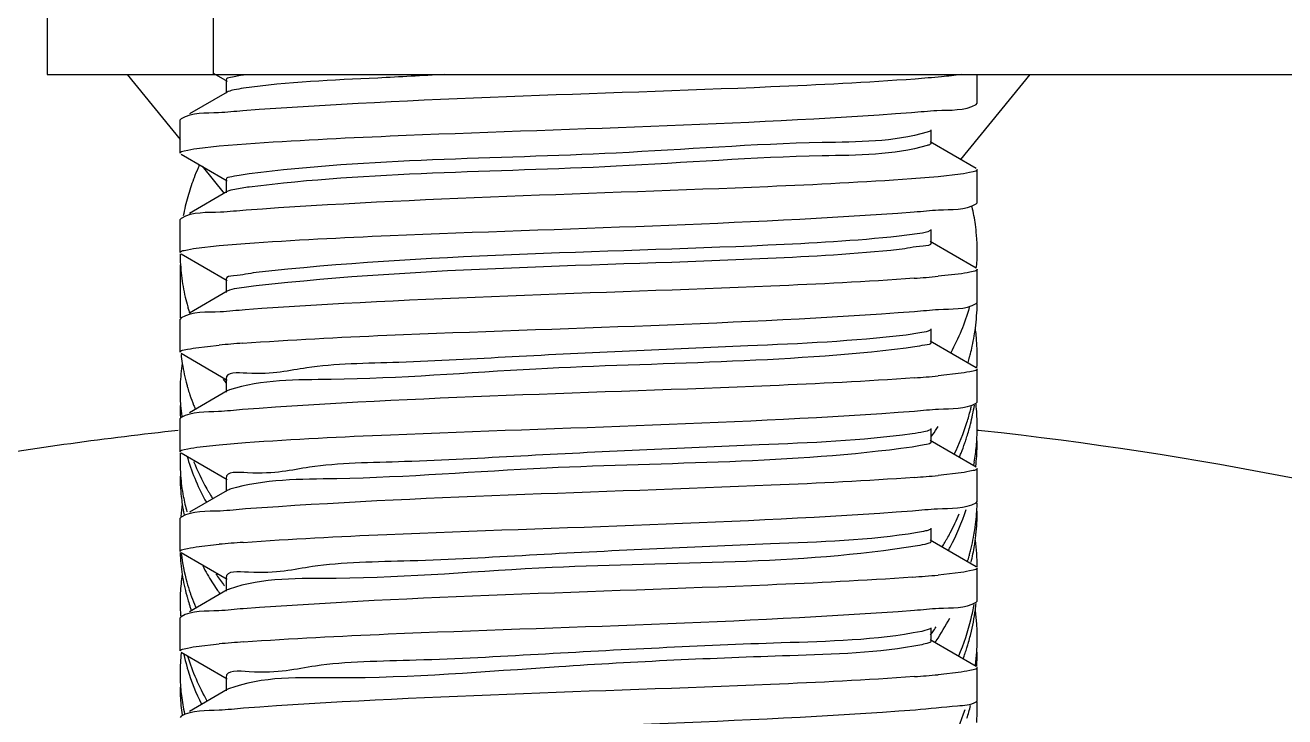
# Model space of a CAD drawing. Extents: x 69728788 to 150676229, y 20327566 to 43663798.
# Drawn here: x 75456115.1 to 75456201.4, y 20754549.8 to 20754597.2 of the extents above; entities that cross this region are included whole.
import ezdxf

# ---------------------------------------------------------------- set-up
doc = ezdxf.new("R2010")
doc.units = 0
doc.header["$LTSCALE"] = 1000
doc.header["$MEASUREMENT"] = 0
doc.layers.get('0').update_dxf_attribs({"linetype": 'CONTINUOUS'})
doc.layers.add('02___PRT_ALL_AXES', color=7, linetype='CONTINUOUS')

msp = doc.modelspace()

# ---------------------------------------------------------------- linework, layer by layer
at = {"color": 7, "linetype": 'Continuous'}
for p, q in [((75456116.563, 20755868.777), (75456116.563, 20754593.85)), ((75456127.946, 20755868.777), (75456127.946, 20754593.85)), ((75456116.563, 20754593.85), (75456321.462, 20754593.85)), ((75456122.039, 20754593.85), (75456125.669, 20754589.404)), ((75456127.987, 20754593.92), (75456128.897, 20754593.393)), ((75456179.18, 20754588.021), (75456183.939, 20754593.85)), ((75456180.309, 20754591.884), (75456180.309, 20754593.85)), ((75456128.824, 20754593.477), (75456128.824, 20754592.567)), ((75456128.897, 20754592.651), (75456126.308, 20754591.152)), ((75456128.976, 20754592.688), (75456128.897, 20754592.651)), ((75456180.244, 20754591.809), (75456180.309, 20754591.884)), ((75456125.734, 20754590.82), (75456125.669, 20754590.745)), ((75456125.669, 20754588.469), (75456125.669, 20754590.745)), ((75456177.081, 20754589.978), (75456176.876, 20754589.897)), ((75456177.154, 20754589.152), (75456177.154, 20754590.062)), ((75456126.813, 20754588.784), (75456128.343, 20754588.954)), ((75456128.343, 20754588.954), (75456130.195, 20754589.103)), ((75456180.244, 20754587.405), (75456177.081, 20754589.236)), ((75456125.734, 20754588.394), (75456128.897, 20754586.563)), ((75456127.175, 20754587.56), (75456128.692, 20754585.702)), ((75456177.634, 20754586.845), (75456175.811, 20754586.698)), ((75456179.173, 20754587.016), (75456177.634, 20754586.845)), ((75456180.309, 20754585.054), (75456180.309, 20754587.33)), ((75456128.824, 20754586.647), (75456128.824, 20754585.737)), ((75456128.897, 20754585.821), (75456126.308, 20754584.322)), ((75456180.244, 20754584.979), (75456180.309, 20754585.054)), ((75456125.734, 20754583.99), (75456125.669, 20754583.915)), ((75456125.669, 20754581.639), (75456125.669, 20754583.915)), ((75456177.154, 20754582.322), (75456177.154, 20754583.232)), ((75456125.734, 20754581.564), (75456128.897, 20754579.733)), ((75456126.78, 20754581.95), (75456128.34, 20754582.123)), ((75456128.34, 20754582.123), (75456130.142, 20754582.27)), ((75456180.244, 20754580.575), (75456177.081, 20754582.406)), ((75456125.669, 20754580.804), (75456125.669, 20754577.16)), ((75456179.232, 20754580.194), (75456177.627, 20754580.015)), ((75456180.309, 20754578.224), (75456180.309, 20754580.5)), ((75456128.897, 20754578.991), (75456126.308, 20754577.492)), ((75456128.824, 20754579.817), (75456128.824, 20754578.907)), ((75456180.244, 20754578.149), (75456180.309, 20754578.224)), ((75456125.734, 20754577.16), (75456125.669, 20754577.085)), ((75456125.669, 20754574.809), (75456125.669, 20754577.085)), ((75456177.154, 20754575.492), (75456177.154, 20754576.402)), ((75456180.244, 20754573.745), (75456177.081, 20754575.576)), ((75456125.734, 20754574.734), (75456128.897, 20754572.903)), ((75456126.759, 20754575.117), (75456128.358, 20754575.295)), ((75456179.787, 20754574.482), (75456179.801, 20754574.532)), ((75456128.824, 20754572.987), (75456128.824, 20754572.077)), ((75456179.212, 20754573.361), (75456177.62, 20754573.184)), ((75456180.309, 20754571.394), (75456180.309, 20754573.67)), ((75456128.897, 20754572.161), (75456126.308, 20754570.662)), ((75456129.05, 20754572.225), (75456128.897, 20754572.161)), ((75456180.244, 20754571.319), (75456180.309, 20754571.394)), ((75456125.734, 20754570.33), (75456125.669, 20754570.255)), ((75456125.669, 20754567.979), (75456125.669, 20754570.255)), ((75456177.154, 20754568.662), (75456177.154, 20754569.572)), ((75456128.347, 20754568.464), (75456130.159, 20754568.611)), ((75456180.244, 20754566.915), (75456177.081, 20754568.746)), ((75456125.734, 20754567.904), (75456128.897, 20754566.073)), ((75456126.814, 20754568.294), (75456128.347, 20754568.464)), ((75456128.824, 20754566.157), (75456128.824, 20754565.247)), ((75456179.211, 20754566.531), (75456177.62, 20754566.354)), ((75456180.309, 20754564.564), (75456180.309, 20754566.84)), ((75456128.897, 20754565.331), (75456126.308, 20754563.832)), ((75456129.049, 20754565.395), (75456128.898, 20754565.331)), ((75456180.244, 20754564.489), (75456180.309, 20754564.564)), ((75456125.734, 20754563.5), (75456125.669, 20754563.425)), ((75456125.669, 20754561.149), (75456125.669, 20754563.425)), ((75456177.154, 20754561.832), (75456177.154, 20754562.742)), ((75456180.244, 20754560.085), (75456177.081, 20754561.916)), ((75456125.734, 20754561.074), (75456128.897, 20754559.243)), ((75456126.772, 20754561.459), (75456128.356, 20754561.635)), ((75456179.767, 20754560.885), (75456179.754, 20754560.835)), ((75456180.309, 20754557.734), (75456180.309, 20754560.01)), ((75456128.824, 20754559.327), (75456128.824, 20754558.417)), ((75456179.177, 20754559.696), (75456177.628, 20754559.525)), ((75456128.897, 20754558.501), (75456126.308, 20754557.002)), ((75456128.992, 20754558.545), (75456128.898, 20754558.501)), ((75456126.333, 20754557.422), (75456126.349, 20754557.376)), ((75456180.244, 20754557.659), (75456180.309, 20754557.734)), ((75456125.734, 20754556.67), (75456125.669, 20754556.595)), ((75456125.669, 20754554.319), (75456125.669, 20754556.595)), ((75456177.081, 20754555.828), (75456176.514, 20754555.662)), ((75456177.154, 20754555.002), (75456177.154, 20754555.912)), ((75456126.763, 20754554.627), (75456128.351, 20754554.804)), ((75456180.244, 20754553.255), (75456177.081, 20754555.086)), ((75456125.734, 20754554.244), (75456128.897, 20754552.413)), ((75456179.468, 20754554.122), (75456179.484, 20754554.171)), ((75456180.309, 20754550.904), (75456180.309, 20754553.18)), ((75456128.824, 20754552.497), (75456128.824, 20754551.587)), ((75456179.217, 20754552.872), (75456177.621, 20754552.694)), ((75456128.897, 20754551.671), (75456126.308, 20754550.173)), ((75456128.991, 20754551.714), (75456128.898, 20754551.671)), ((75456180.244, 20754550.829), (75456180.309, 20754550.904)), ((75456125.734, 20754549.84), (75456125.669, 20754549.765))]:
    msp.add_line(p, q, dxfattribs=at)
for centre, radius, start, end in [((75456169.393, 20754670.619), 90.978, 274.16255, 275.1926), ((75456165.448, 20754578.395), 14.861, 352.47519, 359.03327), ((75456165.262, 20754578.418), 15.049, 350.52884, 352.48172), ((75456165.359, 20754574.509), 14.95, 5.58674, 7.5152), ((75456165.128, 20754578.441), 15.184, 347.7321, 350.52725), ((75456165.512, 20754574.523), 14.797, 0.00854, 5.59097), ((75456138.463, 20754575.993), 12.795, 185.96749, 188.8113), ((75456136.557, 20754485.009), 90.658, 94.17607, 95.18912), ((75456164.89, 20754578.496), 15.429, 345.11329, 345.78472), ((75456164.988, 20754578.471), 15.327, 345.78366, 347.73309), ((75456138.453, 20754572.093), 12.785, 171.1943, 174.4746), ((75456138.725, 20754576.038), 13.06, 188.82814, 195.33103), ((75456164.746, 20754578.534), 15.578, 343.45881, 344.92118), ((75456165.568, 20754574.526), 14.741, 356.97159, 359.99788), ((75456138.317, 20754572.107), 12.648, 174.47588, 177.80003), ((75456169.401, 20754663.708), 90.896, 274.16985, 275.1881), ((75456138.217, 20754572.111), 12.547, 177.80211, 181.74252), ((75456138.974, 20754576.103), 13.318, 195.31799, 196.41157), ((75456139.127, 20754576.148), 13.477, 196.41284, 198.11163), ((75456138.286, 20754572.113), 12.617, 181.74364, 184.338), ((75456139.25, 20754576.188), 13.606, 198.10966, 198.55098), ((75456139.465, 20754576.262), 13.834, 198.55845, 201.58299), ((75456165.489, 20754569.692), 14.82, 0.76158, 6.03394), ((75456138.25, 20754571.146), 12.581, 180.00326, 183.69965), ((75456138.403, 20754572.123), 12.734, 184.34018, 187.69364), ((75456139.726, 20754576.364), 14.114, 201.57686, 202.63834), ((75456164.736, 20754574.673), 15.588, 342.50522, 345.7777), ((75456164.959, 20754574.615), 15.358, 345.78464, 346.78636), ((75456165.072, 20754573.622), 15.241, 345.78982, 350.7611), ((75456161.742, 20754580.009), 18.938, 324.99043, 327.08789), ((75456163.96, 20754574.933), 16.407, 334.25472, 342.45417), ((75456164.736, 20754573.707), 15.588, 342.50596, 345.78952), ((75456165.581, 20754569.696), 14.728, 357.64386, 359.99878), ((75456165.611, 20754569.696), 14.698, 0.00011, 0.75392), ((75456161.465, 20754580.201), 19.274, 324.53275, 324.99516), ((75456164.359, 20754573.826), 15.983, 340.8783, 341.25413), ((75456164.464, 20754573.791), 15.872, 341.25311, 342.51152), ((75456165.455, 20754569.703), 14.854, 354.80193, 356.29212), ((75456165.514, 20754569.699), 14.795, 356.29224, 357.64442), ((75456165.598, 20754568.73), 14.711, 358.50364, 359.99958), ((75456138.235, 20754567.281), 12.566, 177.162, 179.99822), ((75456163.899, 20754573.999), 16.475, 337.2245, 338.23916), ((75456164.153, 20754573.899), 16.202, 338.2349, 340.87298), ((75456165.317, 20754569.717), 14.993, 350.62667, 354.79693), ((75456165.46, 20754568.736), 14.849, 353.27341, 358.49622), ((75456138.262, 20754567.282), 12.592, 180.00472, 184.33887), ((75456138.997, 20754571.28), 13.341, 195.78743, 196.40074), ((75456140.254, 20754572.727), 14.688, 201.59427, 209.70815), ((75456165.193, 20754569.736), 15.119, 349.80407, 350.63062), ((75456138.239, 20754566.316), 12.57, 180.00212, 183.06618), ((75456138.395, 20754567.292), 12.726, 184.33859, 187.39443), ((75456169.398, 20754656.907), 90.926, 274.16889, 275.18805), ((75456138.35, 20754566.322), 12.68, 183.0678, 186.38787), ((75456138.545, 20754567.312), 12.878, 187.39608, 190.68401), ((75456140.93, 20754573.095), 15.458, 209.65199, 210.41087), ((75456141.043, 20754573.161), 15.589, 210.41037, 210.80748), ((75456141.155, 20754573.228), 15.72, 210.80795, 211.54069), ((75456129.611, 20754563.696), 1.79, 106.85545, 108.28817), ((75456138.444, 20754562.435), 12.775, 171.17163, 174.97934), ((75456138.47, 20754566.335), 12.801, 186.38713, 188.78941), ((75456138.617, 20754566.359), 12.951, 188.79166, 192.01233), ((75456138.779, 20754567.358), 13.116, 190.69091, 195.43735), ((75456141.327, 20754573.334), 15.922, 211.54123, 212.51965), ((75456165.53, 20754564.869), 14.78, 356.29178, 358.51796), ((75456163.427, 20754570.341), 16.989, 332.23521, 337.09792), ((75456165.348, 20754564.883), 14.961, 350.63339, 356.28243), ((75456165.492, 20754563.903), 14.817, 353.7483, 359.98936), ((75456136.613, 20754470.698), 91.311, 94.15716, 95.18779), ((75456162.546, 20754570.812), 17.989, 329.18898, 330.4141), ((75456162.71, 20754570.719), 17.8, 330.41564, 330.76547), ((75456162.898, 20754570.614), 17.585, 330.76317, 332.25178), ((75456165.098, 20754564.924), 15.215, 347.21735, 350.00725), ((75456165.199, 20754564.906), 15.113, 350.00989, 350.64016), ((75456165.275, 20754563.927), 15.035, 350.9283, 352.30862), ((75456165.344, 20754563.918), 14.966, 352.3086, 353.75375), ((75456165.464, 20754560.032), 14.845, 0.23179, 7.34407), ((75456138.386, 20754561.495), 12.717, 181.90529, 188.7272), ((75456138.676, 20754562.504), 13.01, 186.67965, 195.39793), ((75456162.364, 20754570.921), 18.201, 328.67514, 329.19036), ((75456162.902, 20754569.647), 17.581, 331.30474, 331.72774), ((75456162.991, 20754569.599), 17.48, 331.72772, 332.17571), ((75456164.863, 20754564.98), 15.457, 344.63752, 345.78016), ((75456164.972, 20754564.952), 15.344, 345.78023, 347.21897), ((75456165.112, 20754563.955), 15.201, 346.48199, 350.92176), ((75456140.707, 20754567.173), 15.201, 207.47603, 209.94183), ((75456164.693, 20754565.027), 15.633, 343.02539, 344.44669), ((75456138.464, 20754557.603), 12.796, 171.10111, 174.08749), ((75456138.617, 20754561.529), 12.951, 188.72178, 191.99518), ((75456141.361, 20754567.556), 15.96, 209.96162, 214.41263), ((75456142.042, 20754568.981), 16.781, 213.94011, 216.98856), ((75456169.206, 20754652.327), 93.183, 274.10259, 275.18547), ((75456138.293, 20754557.62), 12.624, 174.08458, 179.99016), ((75456138.812, 20754561.571), 13.15, 191.99632, 195.22698), ((75456139.105, 20754562.618), 13.454, 195.3841, 198.67667), ((75456139.316, 20754562.688), 13.676, 198.6693, 199.10953), ((75456141.944, 20754567.947), 16.661, 214.39055, 215.63666), ((75456142.413, 20754569.256), 17.242, 216.97695, 217.41088), ((75456129.431, 20754557.396), 1.23, 109.14771, 110.90896), ((75456138.258, 20754557.623), 12.588, 180.0044, 184.19208), ((75456138.929, 20754561.602), 13.271, 195.22299, 195.62666), ((75456138.984, 20754561.617), 13.328, 195.627, 196.39518), ((75456139.134, 20754561.662), 13.485, 196.39749, 198.32644), ((75456139.535, 20754562.765), 13.908, 199.11706, 202.12511), ((75456139.795, 20754562.87), 14.189, 202.11882, 203.11784), ((75456165.095, 20754560.095), 15.219, 346.48338, 350.23906), ((75456165.356, 20754559.088), 14.954, 352.51856, 354.22232), ((75456139.339, 20754561.73), 13.701, 198.52775, 199.67865), ((75456162.393, 20754565.1), 18.163, 326.28766, 331.9863), ((75456164.375, 20754560.289), 15.963, 336.72096, 346.41275), ((75456165.126, 20754559.122), 15.187, 346.10938, 352.50371), ((75456165.393, 20754555.195), 14.916, 3.93561, 7.55365), ((75456161.653, 20754566.548), 19.046, 325.01197, 326.2496), ((75456165.531, 20754555.206), 14.778, 1.0879, 3.9333), ((75456136.64, 20754463.556), 91.624, 94.14441, 95.19053), ((75456161.432, 20754566.702), 19.316, 324.22992, 325.01303), ((75456161.781, 20754565.495), 18.892, 325.9088, 326.32086), ((75456164.614, 20754559.255), 15.716, 342.52168, 343.62403), ((75456164.703, 20754559.229), 15.622, 343.62475, 344.00541), ((75456164.824, 20754559.195), 15.496, 344.00364, 345.7125), ((75456164.934, 20754559.166), 15.384, 345.71428, 346.11998), ((75456165.589, 20754555.208), 14.72, 357.96895, 359.99921), ((75456165.605, 20754555.207), 14.704, 0.00022, 1.08616), ((75456138.306, 20754552.79), 12.636, 173.68891, 179.72726), ((75456138.804, 20754556.739), 13.142, 191.71842, 195.34808), ((75456164.267, 20754559.37), 16.081, 339.78387, 340.95342), ((75456164.458, 20754559.304), 15.879, 341.13966, 342.52117), ((75456165.406, 20754555.218), 14.903, 352.78214, 356.28959), ((75456165.552, 20754554.242), 14.757, 356.18086, 359.99643), ((75456165.521, 20754555.21), 14.788, 356.29252, 357.96915), ((75456138.975, 20754556.785), 13.319, 195.34385, 196.408), ((75456138.197, 20754552.793), 12.527, 179.7378, 179.99999), ((75456138.25, 20754552.793), 12.581, 180.00322, 183.67864), ((75456169.409, 20754643.117), 90.795, 274.17235, 275.18889), ((75456138.232, 20754551.827), 12.563, 180.00156, 182.67341), ((75456138.318, 20754552.797), 12.649, 183.67648, 184.33648), ((75456138.386, 20754552.803), 12.717, 184.3385, 186.99582), ((75456138.394, 20754551.837), 12.725, 182.68366, 188.56162), ((75456138.592, 20754552.831), 12.925, 187.00662, 192.58806), ((75456164.737, 20754554.389), 15.587, 342.501, 345.81249), ((75456165.593, 20754550.378), 14.716, 0.00059, 1.76391), ((75456163.681, 20754555.729), 16.707, 331.91798, 341.08167), ((75456165.554, 20754550.379), 14.755, 356.29008, 359.99666)]:
    msp.add_arc(centre, radius, start, end, dxfattribs=at)
for points, knots in [([(75456130.015, 20754593.82), (75456129.715, 20754593.777), (75456129.405, 20754593.698), (75456128.824, 20754593.593), (75456128.824, 20754593.477)], [0, 0, 0, 0, 0.723985, 1, 1, 1, 1]), ([(75456143.799, 20754593.85), (75456142.271, 20754593.776), (75456137.675, 20754593.519), (75456133.059, 20754593.351), (75456130.015, 20754592.909)], [0, 0, 0, 0, 0.33218, 1, 1, 1, 1]), ([(75456179.201, 20754593.85), (75456178.758, 20754593.787), (75456177.706, 20754593.675), (75456176.652, 20754593.59), (75456176.044, 20754593.545)], [0, 0, 0, 0, 0.423463, 1, 1, 1, 1]), ([(75456130.015, 20754592.909), (75456129.8, 20754592.878), (75456129.451, 20754592.82), (75456129.104, 20754592.74), (75456128.976, 20754592.688)], [0, 0, 0, 0, 0.611647, 1, 1, 1, 1]), ([(75456176.044, 20754593.545), (75456172.752, 20754593.301), (75456157.391, 20754592.551), (75456142.009, 20754592.253), (75456129.966, 20754591.363)], [0, 0, 0, 0, 0.214706, 1, 1, 1, 1]), ([(75456129.966, 20754591.363), (75456129.415, 20754591.323), (75456128.026, 20754591.144), (75456126.489, 20754591.254), (75456125.734, 20754590.82)], [0, 0, 0, 0, 0.38831, 1, 1, 1, 1]), ([(75456130.195, 20754589.103), (75456133.479, 20754589.34), (75456148.685, 20754590.08), (75456163.913, 20754590.39), (75456175.811, 20754591.251)], [0, 0, 0, 0, 0.216327, 1, 1, 1, 1]), ([(75456175.811, 20754591.251), (75456176.389, 20754591.293), (75456177.843, 20754591.478), (75456179.454, 20754591.355), (75456180.244, 20754591.809)], [0, 0, 0, 0, 0.388887, 1, 1, 1, 1]), ([(75456176.876, 20754589.897), (75456174.567, 20754589.211), (75456167.316, 20754589.28), (75456151.94, 20754588.029), (75456138.745, 20754588.094), (75456130.417, 20754587.044)], [0, 0, 0, 0, 0.155236, 0.459038, 1, 1, 1, 1]), ([(75456125.669, 20754588.469), (75456125.669, 20754588.578), (75456126.232, 20754588.668), (75456126.525, 20754588.744), (75456126.813, 20754588.784)], [0, 0, 0, 0, 0.273886, 1, 1, 1, 1]), ([(75456176.876, 20754588.986), (75456174.567, 20754588.3), (75456167.316, 20754588.369), (75456151.94, 20754587.118), (75456138.745, 20754587.183), (75456130.417, 20754586.134)], [0, 0, 0, 0, 0.155236, 0.459038, 1, 1, 1, 1]), ([(75456177.154, 20754589.152), (75456177.154, 20754589.116), (75456177.045, 20754589.035), (75456176.948, 20754589.008), (75456176.876, 20754588.986)], [0, 0, 0, 0, 0.324871, 1, 1, 1, 1]), ([(75456130.417, 20754587.044), (75456130.017, 20754586.994), (75456129.621, 20754586.884), (75456128.823, 20754586.797), (75456128.824, 20754586.647)], [0, 0, 0, 0, 0.729113, 1, 1, 1, 1]), ([(75456180.309, 20754587.33), (75456180.309, 20754587.222), (75456179.751, 20754587.131), (75456179.458, 20754587.056), (75456179.173, 20754587.016)], [0, 0, 0, 0, 0.273998, 1, 1, 1, 1]), ([(75456130.417, 20754586.134), (75456130.081, 20754586.091), (75456129.576, 20754586.009), (75456129.053, 20754585.911), (75456128.897, 20754585.821)], [0, 0, 0, 0, 0.652278, 1, 1, 1, 1]), ([(75456175.811, 20754586.698), (75456172.532, 20754586.46), (75456157.326, 20754585.72), (75456142.099, 20754585.409), (75456130.195, 20754584.55)], [0, 0, 0, 0, 0.215967, 1, 1, 1, 1]), ([(75456130.195, 20754584.55), (75456129.613, 20754584.508), (75456128.15, 20754584.321), (75456126.529, 20754584.447), (75456125.734, 20754583.99)], [0, 0, 0, 0, 0.38897, 1, 1, 1, 1]), ([(75456130.142, 20754582.27), (75456133.449, 20754582.509), (75456148.734, 20754583.253), (75456164.042, 20754583.553), (75456175.996, 20754584.435)], [0, 0, 0, 0, 0.216628, 1, 1, 1, 1]), ([(75456175.996, 20754584.435), (75456176.55, 20754584.475), (75456177.944, 20754584.654), (75456179.487, 20754584.543), (75456180.244, 20754584.979)], [0, 0, 0, 0, 0.388384, 1, 1, 1, 1]), ([(75456174.953, 20754582.765), (75456171.965, 20754582.442), (75456157.264, 20754581.626), (75456142.514, 20754581.567), (75456130.875, 20754580.268)], [0, 0, 0, 0, 0.204219, 1, 1, 1, 1]), ([(75456177.081, 20754583.148), (75456176.871, 20754583.026), (75456176.132, 20754582.923), (75456175.43, 20754582.816), (75456174.953, 20754582.765)], [0, 0, 0, 0, 0.33615, 1, 1, 1, 1]), ([(75456125.669, 20754581.639), (75456125.669, 20754581.745), (75456126.214, 20754581.836), (75456126.501, 20754581.91), (75456126.78, 20754581.95)], [0, 0, 0, 0, 0.274399, 1, 1, 1, 1]), ([(75456174.953, 20754581.854), (75456171.965, 20754581.532), (75456157.264, 20754580.716), (75456142.514, 20754580.656), (75456130.875, 20754579.358)], [0, 0, 0, 0, 0.204219, 1, 1, 1, 1]), ([(75456177.154, 20754582.322), (75456177.155, 20754582.12), (75456176.029, 20754582.075), (75456175.503, 20754581.913), (75456174.953, 20754581.854)], [0, 0, 0, 0, 0.266706, 1, 1, 1, 1]), ([(75456130.875, 20754580.268), (75456130.362, 20754580.211), (75456129.868, 20754580.063), (75456128.823, 20754580.006), (75456128.824, 20754579.817)], [0, 0, 0, 0, 0.732541, 1, 1, 1, 1]), ([(75456175.996, 20754579.881), (75456172.724, 20754579.64), (75456157.438, 20754578.894), (75456142.131, 20754578.586), (75456130.142, 20754577.716)], [0, 0, 0, 0, 0.214468, 1, 1, 1, 1]), ([(75456180.309, 20754580.5), (75456180.309, 20754580.397), (75456179.782, 20754580.304), (75456179.503, 20754580.233), (75456179.232, 20754580.194)], [0, 0, 0, 0, 0.274998, 1, 1, 1, 1]), ([(75456130.875, 20754579.358), (75456130.433, 20754579.308), (75456129.779, 20754579.208), (75456129.094, 20754579.105), (75456128.897, 20754578.991)], [0, 0, 0, 0, 0.66143, 1, 1, 1, 1]), ([(75456176.01, 20754577.606), (75456176.562, 20754577.646), (75456177.951, 20754577.825), (75456179.489, 20754577.715), (75456180.244, 20754578.149)], [0, 0, 0, 0, 0.388317, 1, 1, 1, 1]), ([(75456130.142, 20754577.716), (75456129.568, 20754577.675), (75456128.121, 20754577.49), (75456126.519, 20754577.612), (75456125.734, 20754577.16)], [0, 0, 0, 0, 0.388855, 1, 1, 1, 1]), ([(75456129.955, 20754575.426), (75456133.25, 20754575.67), (75456148.602, 20754576.419), (75456163.977, 20754576.717), (75456176.01, 20754577.606)], [0, 0, 0, 0, 0.214919, 1, 1, 1, 1]), ([(75456175.428, 20754575.989), (75456171.829, 20754575.553), (75456162.83, 20754575.161), (75456151.133, 20754574.665), (75456141.28, 20754574.076), (75456134.736, 20754573.998), (75456131.729, 20754573.166), (75456128.823, 20754573.479), (75456128.825, 20754572.987)], [0, 0, 0, 0, 0.232716, 0.578809, 0.745042, 0.880205, 0.968465, 1, 1, 1, 1]), ([(75456177.081, 20754576.318), (75456176.913, 20754576.221), (75456176.343, 20754576.121), (75456175.794, 20754576.033), (75456175.428, 20754575.989)], [0, 0, 0, 0, 0.344709, 1, 1, 1, 1]), ([(75456125.669, 20754574.809), (75456125.669, 20754574.914), (75456126.203, 20754575.005), (75456126.485, 20754575.078), (75456126.759, 20754575.117)], [0, 0, 0, 0, 0.274808, 1, 1, 1, 1]), ([(75456175.428, 20754575.078), (75456167.018, 20754574.059), (75456153.773, 20754574.127), (75456138.453, 20754572.803), (75456131.271, 20754572.958), (75456129.05, 20754572.225)], [0, 0, 0, 0, 0.546858, 0.849007, 1, 1, 1, 1]), ([(75456177.154, 20754575.492), (75456177.155, 20754575.331), (75456176.285, 20754575.251), (75456175.86, 20754575.131), (75456175.428, 20754575.078)], [0, 0, 0, 0, 0.269686, 1, 1, 1, 1]), ([(75456176.01, 20754573.052), (75456172.714, 20754572.809), (75456157.361, 20754572.06), (75456141.986, 20754571.763), (75456129.955, 20754570.873)], [0, 0, 0, 0, 0.215082, 1, 1, 1, 1]), ([(75456180.309, 20754573.67), (75456180.309, 20754573.565), (75456179.772, 20754573.473), (75456179.488, 20754573.4), (75456179.212, 20754573.361)], [0, 0, 0, 0, 0.274679, 1, 1, 1, 1]), ([(75456176.008, 20754570.775), (75456176.56, 20754570.816), (75456177.95, 20754570.995), (75456179.489, 20754570.884), (75456180.244, 20754571.319)], [0, 0, 0, 0, 0.388325, 1, 1, 1, 1]), ([(75456129.955, 20754570.873), (75456129.406, 20754570.832), (75456128.02, 20754570.654), (75456126.487, 20754570.763), (75456125.734, 20754570.33)], [0, 0, 0, 0, 0.388296, 1, 1, 1, 1]), ([(75456130.159, 20754568.611), (75456133.467, 20754568.85), (75456148.751, 20754569.594), (75456164.058, 20754569.893), (75456176.008, 20754570.775)], [0, 0, 0, 0, 0.2168, 1, 1, 1, 1]), ([(75456177.081, 20754569.488), (75456176.951, 20754569.413), (75456176.529, 20754569.322), (75456176.117, 20754569.251), (75456175.847, 20754569.213)], [0, 0, 0, 0, 0.355402, 1, 1, 1, 1]), ([(75456175.847, 20754569.213), (75456172.377, 20754568.732), (75456163.425, 20754568.381), (75456151.723, 20754567.858), (75456141.675, 20754567.264), (75456134.938, 20754567.191), (75456131.83, 20754566.328), (75456128.826, 20754566.666), (75456128.825, 20754566.157)], [0, 0, 0, 0, 0.222922, 0.569994, 0.73903, 0.877173, 0.967654, 1, 1, 1, 1]), ([(75456177.154, 20754568.662), (75456177.154, 20754568.537), (75456176.511, 20754568.435), (75456176.175, 20754568.348), (75456175.847, 20754568.303)], [0, 0, 0, 0, 0.274235, 1, 1, 1, 1]), ([(75456125.669, 20754567.979), (75456125.669, 20754568.088), (75456126.232, 20754568.178), (75456126.526, 20754568.255), (75456126.814, 20754568.294)], [0, 0, 0, 0, 0.273881, 1, 1, 1, 1]), ([(75456175.847, 20754568.303), (75456167.564, 20754567.154), (75456154.294, 20754567.321), (75456138.83, 20754566.019), (75456131.437, 20754566.12), (75456129.092, 20754565.409)], [0, 0, 0, 0, 0.5355, 0.843099, 1, 1, 1, 1]), ([(75456176.008, 20754566.222), (75456172.739, 20754565.981), (75456157.455, 20754565.235), (75456142.149, 20754564.926), (75456130.159, 20754564.057)], [0, 0, 0, 0, 0.214279, 1, 1, 1, 1]), ([(75456180.309, 20754566.84), (75456180.309, 20754566.735), (75456179.771, 20754566.643), (75456179.487, 20754566.57), (75456179.211, 20754566.531)], [0, 0, 0, 0, 0.274671, 1, 1, 1, 1]), ([(75456175.873, 20754563.936), (75456176.443, 20754563.977), (75456177.877, 20754564.16), (75456179.465, 20754564.041), (75456180.244, 20754564.489)], [0, 0, 0, 0, 0.388703, 1, 1, 1, 1]), ([(75456130.159, 20754564.057), (75456129.582, 20754564.016), (75456128.13, 20754563.83), (75456126.522, 20754563.953), (75456125.734, 20754563.5)], [0, 0, 0, 0, 0.388859, 1, 1, 1, 1]), ([(75456129.993, 20754561.769), (75456133.272, 20754562.01), (75456148.566, 20754562.757), (75456163.882, 20754563.062), (75456175.873, 20754563.936)], [0, 0, 0, 0, 0.214719, 1, 1, 1, 1]), ([(75456177.081, 20754562.658), (75456176.985, 20754562.602), (75456176.689, 20754562.524), (75456176.397, 20754562.468), (75456176.21, 20754562.437)], [0, 0, 0, 0, 0.369089, 1, 1, 1, 1]), ([(75456176.21, 20754562.437), (75456172.884, 20754561.897), (75456163.993, 20754561.612), (75456152.31, 20754561.049), (75456142.074, 20754560.452), (75456135.142, 20754560.384), (75456131.933, 20754559.49), (75456128.828, 20754559.853), (75456128.824, 20754559.327)], [0, 0, 0, 0, 0.21273, 0.56076, 0.732716, 0.873984, 0.966798, 1, 1, 1, 1]), ([(75456177.154, 20754561.832), (75456177.154, 20754561.738), (75456176.704, 20754561.627), (75456176.447, 20754561.565), (75456176.21, 20754561.527)], [0, 0, 0, 0, 0.281015, 1, 1, 1, 1]), ([(75456125.669, 20754561.149), (75456125.669, 20754561.255), (75456126.21, 20754561.346), (75456126.495, 20754561.419), (75456126.772, 20754561.459)], [0, 0, 0, 0, 0.274575, 1, 1, 1, 1]), ([(75456176.21, 20754561.527), (75456167.957, 20754560.186), (75456154.502, 20754560.595), (75456138.951, 20754559.107), (75456131.353, 20754559.367), (75456129.028, 20754558.558)], [0, 0, 0, 0, 0.530505, 0.843834, 1, 1, 1, 1]), ([(75456180.309, 20754560.01), (75456180.309, 20754559.902), (75456179.753, 20754559.812), (75456179.461, 20754559.736), (75456179.177, 20754559.696)], [0, 0, 0, 0, 0.274084, 1, 1, 1, 1]), ([(75456175.873, 20754559.382), (75456172.571, 20754559.142), (75456157.278, 20754558.397), (75456141.961, 20754558.097), (75456129.993, 20754557.215)], [0, 0, 0, 0, 0.216209, 1, 1, 1, 1]), ([(75456176.015, 20754557.116), (75456176.566, 20754557.157), (75456177.954, 20754557.335), (75456179.49, 20754557.225), (75456180.244, 20754557.659)], [0, 0, 0, 0, 0.388301, 1, 1, 1, 1]), ([(75456129.993, 20754557.215), (75456129.439, 20754557.175), (75456128.041, 20754556.995), (75456126.494, 20754557.107), (75456125.734, 20754556.67)], [0, 0, 0, 0, 0.388402, 1, 1, 1, 1]), ([(75456130.018, 20754554.941), (75456133.318, 20754555.183), (75456148.651, 20754555.931), (75456164.007, 20754556.228), (75456176.015, 20754557.116)], [0, 0, 0, 0, 0.215551, 1, 1, 1, 1]), ([(75456176.514, 20754555.662), (75456173.353, 20754555.04), (75456164.53, 20754554.865), (75456152.893, 20754554.236), (75456142.476, 20754553.64), (75456135.347, 20754553.577), (75456132.04, 20754552.651), (75456128.827, 20754553.041), (75456128.824, 20754552.497)], [0, 0, 0, 0, 0.20212, 0.551084, 0.726087, 0.870629, 0.965898, 1, 1, 1, 1]), ([(75456177.154, 20754555.002), (75456177.153, 20754554.934), (75456176.864, 20754554.826), (75456176.676, 20754554.783), (75456176.514, 20754554.751)], [0, 0, 0, 0, 0.291618, 1, 1, 1, 1]), ([(75456125.669, 20754554.319), (75456125.669, 20754554.424), (75456126.205, 20754554.516), (75456126.488, 20754554.588), (75456126.763, 20754554.627)], [0, 0, 0, 0, 0.274717, 1, 1, 1, 1]), ([(75456176.514, 20754554.751), (75456173.541, 20754554.166), (75456165.185, 20754553.957), (75456151.795, 20754553.357), (75456139.132, 20754552.234), (75456131.318, 20754552.608), (75456128.991, 20754551.714)], [0, 0, 0, 0, 0.190882, 0.52367, 0.843023, 1, 1, 1, 1]), ([(75456180.309, 20754553.18), (75456180.309, 20754553.075), (75456179.774, 20754552.984), (75456179.491, 20754552.911), (75456179.217, 20754552.872)], [0, 0, 0, 0, 0.274756, 1, 1, 1, 1]), ([(75456176.015, 20754552.563), (75456172.727, 20754552.32), (75456157.394, 20754551.571), (75456142.039, 20754551.271), (75456130.018, 20754550.387)], [0, 0, 0, 0, 0.214775, 1, 1, 1, 1]), ([(75456176.067, 20754550.29), (75456177.029, 20754550.361), (75456178.389, 20754550.55), (75456179.862, 20754550.609), (75456180.244, 20754550.829)], [0, 0, 0, 0, 0.686376, 1, 1, 1, 1]), ([(75456130.018, 20754550.387), (75456129.46, 20754550.346), (75456128.054, 20754550.166), (75456126.498, 20754550.28), (75456125.734, 20754549.84)], [0, 0, 0, 0, 0.388498, 1, 1, 1, 1]), ([(75456129.981, 20754548.108), (75456133.284, 20754548.352), (75456148.647, 20754549.101), (75456164.033, 20754549.395), (75456176.067, 20754550.29)], [0, 0, 0, 0, 0.215362, 1, 1, 1, 1])]:
    msp.add_open_spline(points, degree=3, knots=knots, dxfattribs=at)
for points in [[(75456126.198, 20754567.513), (75456126.505, 20754566.471), (75456126.942, 20754565.461), (75456127.477, 20754564.515)], [(75456178.45, 20754561.44), (75456178.885, 20754562.265), (75456179.255, 20754563.128), (75456179.546, 20754564.015)], [(75456127.537, 20754550.888), (75456126.982, 20754551.851), (75456126.528, 20754552.882), (75456126.211, 20754553.947)], [(75456126.199, 20754553.023), (75456126.437, 20754552.215), (75456126.752, 20754551.427), (75456127.131, 20754550.675)]]:
    msp.add_open_spline(points, degree=3, dxfattribs=at)
at = {"layer": '02___PRT_ALL_AXES', "color": 7, "linetype": 'Continuous'}
for p, q in [((75456180.309, 20754591.884), (75456180.309, 20754593.85)), ((75456125.669, 20754588.469), (75456125.669, 20754590.745)), ((75456180.309, 20754585.054), (75456180.309, 20754587.33)), ((75456125.669, 20754581.639), (75456125.669, 20754583.915)), ((75456125.669, 20754580.804), (75456125.669, 20754577.16)), ((75456180.309, 20754578.224), (75456180.309, 20754580.5)), ((75456126.232, 20754577.8), (75456126.219, 20754577.846)), ((75456125.669, 20754574.809), (75456125.669, 20754577.085)), ((75456180.309, 20754571.394), (75456180.309, 20754573.67)), ((75456125.669, 20754567.979), (75456125.669, 20754570.255)), ((75456180.412, 20754569.441), (75456180.319, 20754569.451)), ((75456180.595, 20754569.421), (75456180.412, 20754569.441)), ((75456180.309, 20754564.564), (75456180.309, 20754566.84)), ((75456125.669, 20754561.149), (75456125.669, 20754563.425)), ((75456180.309, 20754557.734), (75456180.309, 20754560.01)), ((75456125.669, 20754554.319), (75456125.669, 20754556.595)), ((75456180.309, 20754550.904), (75456180.309, 20754553.18))]:
    msp.add_line(p, q, dxfattribs=at)
for centre, radius, start, end in [((75456141.165, 20754581.165), 15.581, 155.49993, 156.23255), ((75456140.689, 20754581.362), 15.066, 158.97249, 159.3758), ((75456140.913, 20754581.274), 15.307, 156.22688, 158.96608), ((75456140.353, 20754581.484), 14.709, 159.35906, 164.27584), ((75456139.876, 20754581.62), 14.213, 164.2851, 169.70398), ((75456166.267, 20754581.655), 14.045, 7.83899, 12.84838), ((75456166.486, 20754581.687), 13.824, 4.77917, 7.83144), ((75456166.652, 20754581.703), 13.657, 355.45407, 4.78034), ((75456139.318, 20754581.703), 13.649, 180.6092, 183.71677), ((75456139.53, 20754581.719), 13.861, 183.72885, 189.97395), ((75456139.773, 20754581.761), 14.108, 189.96822, 192.97526), ((75456139.956, 20754581.803), 14.296, 192.97544, 195.70786), ((75456140.068, 20754581.834), 14.412, 195.70511, 196.06416), ((75456140.179, 20754581.866), 14.527, 196.25427, 197.4109), ((75456143.384, 20754583.551), 18.165, 215.70275, 216.1143), ((75456143.492, 20754583.63), 18.299, 216.11447, 216.66603)]:
    msp.add_arc(centre, radius, start, end, dxfattribs=at)
msp.add_open_spline([(75456179.765, 20754577.865), (75456179.458, 20754576.794), (75456179.025, 20754575.755), (75456178.493, 20754574.776)], degree=3, dxfattribs=at)
for points, knots in [([(75456125.55, 20754569.439), (75456120.624, 20754568.908), (75456101.344, 20754566.257), (75456082.361, 20754561.326), (75456068.753, 20754556.307)], [0, 0, 0, 0, 0.254628, 1, 1, 1, 1]), ([(75456237.225, 20754556.307), (75456232.764, 20754557.953), (75456214.342, 20754564.069), (75456195.159, 20754567.842), (75456180.595, 20754569.421)], [0, 0, 0, 0, 0.245041, 1, 1, 1, 1])]:
    msp.add_open_spline(points, degree=3, knots=knots, dxfattribs=at)

doc.saveas('drawing.dxf')
